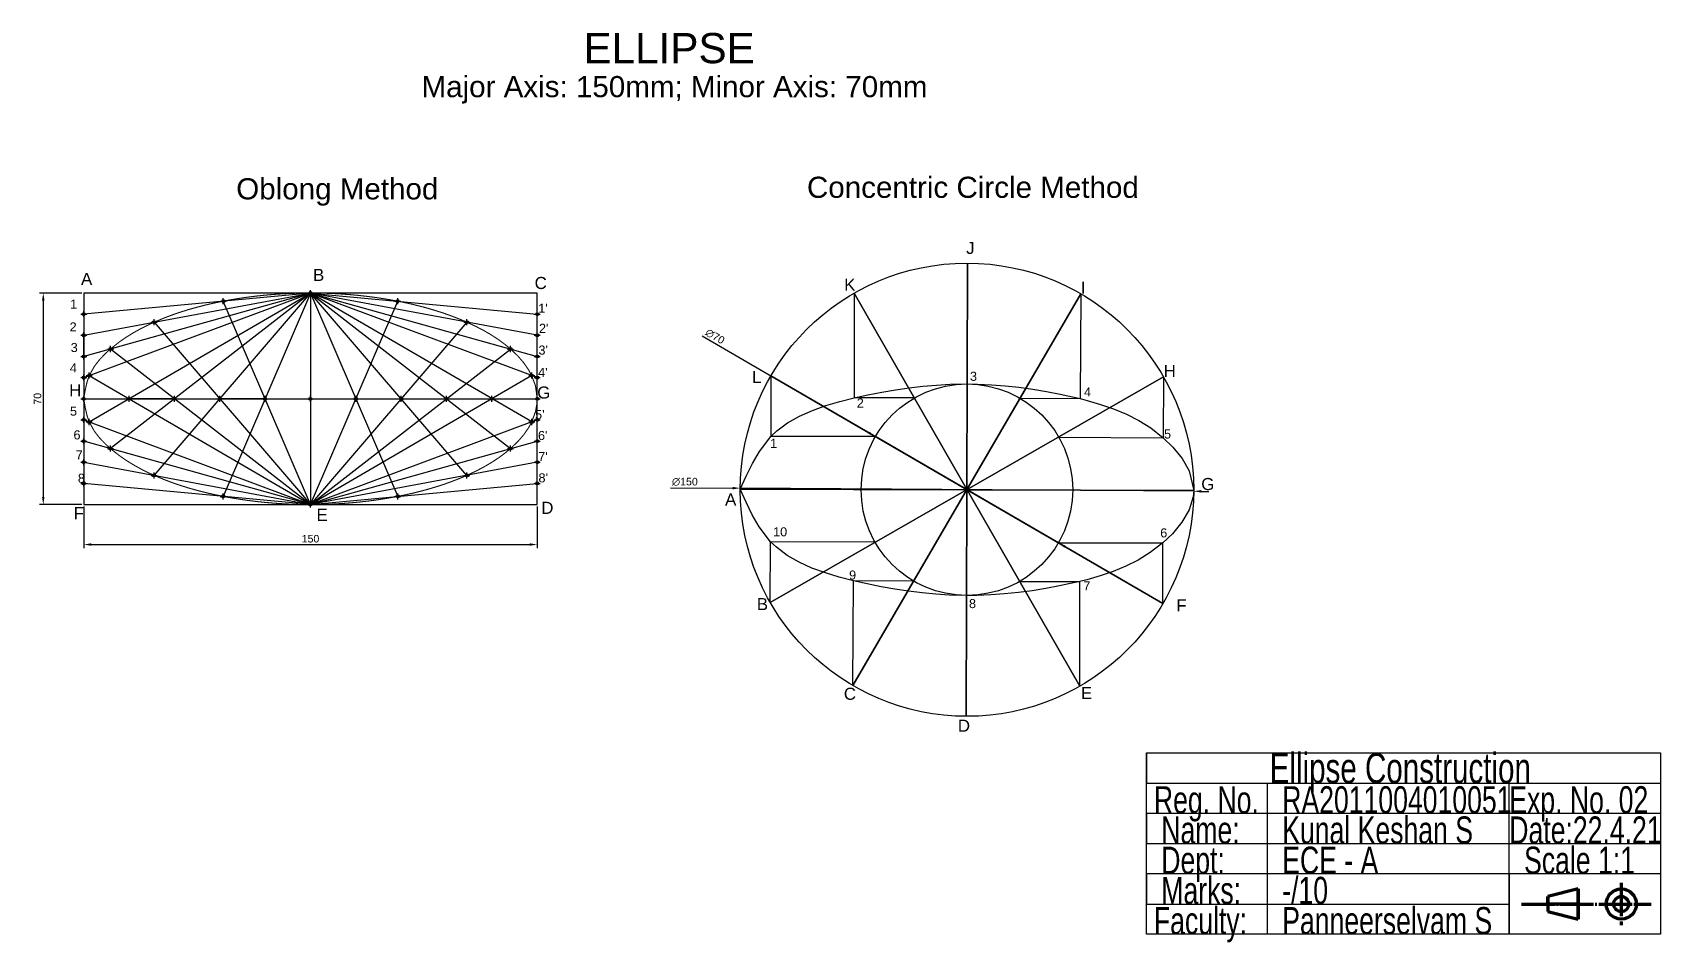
# Model space of a CAD drawing. Header units: millimetres. Extents: x 67 to 606, y 0 to 301.
import ezdxf

# ---------------------------------------------------------------- set-up
doc = ezdxf.new("R2010")
doc.units = ezdxf.units.MM
doc.header["$PDMODE"] = 34
doc.linetypes.add('JIS_08_11', pattern=[12.8, 11, -0.6, 0.6, -0.6])
doc.styles.get("Standard").update_dxf_attribs({"font": 'arial.ttf'})
doc.dimstyles.new('ISO-25', dxfattribs={"dimtxt": 2.5, "dimasz": 2.5, "dimexe": 1.25, "dimexo": 0.625, "dimtad": 1, "dimtxsty": 'Standard', "dimcen": 2.5, "dimadec": 0, "dimazin": 0, "dimtfac": 1, "dimtmove": 0, "dimatfit": 3, "dimfxl": 1, "dimarcsym": 0})

# ---------------------------------------------------------------- blocks, each defined once
blk = doc.blocks.new('*D1')
at = {"color": 0, "lineweight": -2, "transparency": 16777216}
for p, q in [((83.58, 214.95), (69.57, 214.95)), ((70.82, 212.45), (70.82, 147.45)), ((83.58, 144.95), (69.57, 144.95))]:
    blk.add_line(p, q, dxfattribs=at)
at = {"color": 0, "transparency": 16777216}
for points in [[(70.4, 212.45), (71.23, 212.45), (70.82, 214.95)], [(70.4, 147.45), (71.23, 147.45), (70.82, 144.95)]]:
    blk.add_solid(points, dxfattribs=at)
at = {"layer": 'Defpoints', "color": 0, "transparency": 16777216}
for p in [(84.21, 214.95), (70.82, 144.95), (84.21, 144.95)]:
    blk.add_point(p, dxfattribs=at)
at = {"color": 0, "transparency": 16777216, "insert": (68.92, 179.95), "char_height": 2.5, "attachment_point": 5, "rotation": 90}
blk.add_mtext('70', dxfattribs=at)
blk = doc.blocks.new('*D2')
at = {"color": 0, "lineweight": -2, "transparency": 16777216}
for p, q in [((84.21, 144.33), (84.21, 130.47)), ((234.21, 144.33), (234.21, 130.47)), ((86.71, 131.72), (231.71, 131.72))]:
    blk.add_line(p, q, dxfattribs=at)
at = {"color": 0, "transparency": 16777216}
for points in [[(86.71, 132.13), (86.71, 131.3), (84.21, 131.72)], [(231.71, 132.13), (231.71, 131.3), (234.21, 131.72)]]:
    blk.add_solid(points, dxfattribs=at)
at = {"layer": 'Defpoints', "color": 0, "transparency": 16777216}
for p in [(84.21, 144.95), (234.21, 144.95), (234.21, 131.72)]:
    blk.add_point(p, dxfattribs=at)
at = {"color": 0, "transparency": 16777216, "insert": (159.21, 133.62), "char_height": 2.5, "attachment_point": 5}
blk.add_mtext('150', dxfattribs=at)
blk = doc.blocks.new('*U3')
blk.add_line((0.45, 150), (0, 0))
blk = doc.blocks.new('*U4')
at = {"color": 0, "linetype": 'ByBlock', "lineweight": -2, "transparency": 16777216}
blk.add_blockref('*U3', (343.18, 53.09), dxfattribs=at)
for p, rotation in [((343.63, 203.09), 180), ((380.71, 63.03), 30), ((381.1, 192.93), 150), ((306.1, 193.16), 210), ((305.71, 63.25), 329.9999999999999), ((408.25, 90.4), 59.99999999999999), ((408.47, 165.4), 120), ((278.57, 165.79), 240), ((278.34, 90.79), 299.9999999999999), ((418.41, 127.87), 90.00000000000001), ((268.41, 128.32), 269.9999999999999)]:
    blk.add_blockref('*U3', p, dxfattribs=dict(at, rotation=rotation))
blk = doc.blocks.new('*D5')
at = {"color": 0, "lineweight": -2, "transparency": 16777216}
for p, q in [((278.29, 150.53), (298.85, 150.39)), ((451.35, 149.34), (301.35, 150.37)), ((453.85, 149.32), (456.35, 149.31))]:
    blk.add_line(p, q, dxfattribs=at)
at = {"color": 0, "transparency": 16777216}
for points in [[(298.85, 150.8), (298.85, 149.97), (301.35, 150.37)], [(453.85, 149.74), (453.85, 148.91), (451.35, 149.34)]]:
    blk.add_solid(points, dxfattribs=at)
at = {"layer": 'Defpoints', "color": 0, "transparency": 16777216}
for p in [(301.35, 150.37), (451.35, 149.34)]:
    blk.add_point(p, dxfattribs=at)
at = {"color": 0, "transparency": 16777216, "insert": (283.05, 152.47), "char_height": 2.5, "attachment_point": 5, "rotation": 359.6071}
blk.add_mtext('∅150', dxfattribs=at)
blk = doc.blocks.new('*D6')
at = {"color": 0, "lineweight": -2, "transparency": 16777216}
for p, q in [((288.78, 200.77), (343.93, 168.7)), ((406.61, 132.26), (346.09, 167.45)), ((408.77, 131.01), (410.93, 129.75))]:
    blk.add_line(p, q, dxfattribs=at)
at = {"color": 0, "transparency": 16777216}
for points in [[(344.14, 169.06), (343.72, 168.34), (346.09, 167.45)], [(408.98, 131.37), (408.56, 130.65), (406.61, 132.26)]]:
    blk.add_solid(points, dxfattribs=at)
at = {"layer": 'Defpoints', "color": 0, "transparency": 16777216}
for p in [(346.09, 167.45), (406.61, 132.26)]:
    blk.add_point(p, dxfattribs=at)
at = {"color": 0, "transparency": 16777216, "insert": (293.03, 200.58), "char_height": 2.5, "attachment_point": 5, "rotation": 329.8268}
blk.add_mtext('∅70', dxfattribs=at)

msp = doc.modelspace()

# ---------------------------------------------------------------- linework, layer by layer
for p, q in [((376.35, 149.855), (376.576, 224.855)), ((234.208, 214.953), (84.208, 214.953)), ((84.208, 214.953), (84.208, 144.953)), ((84.208, 186.953), (159.208, 214.953)), ((159.208, 214.953), (84.208, 193.953)), ((84.208, 200.953), (159.208, 214.953)), ((159.208, 214.953), (84.208, 207.953)), ((86.037, 172.27), (159.208, 214.953)), ((159.208, 214.953), (93.032, 163.483)), ((107.484, 154.608), (159.208, 214.953)), ((159.208, 214.953), (130.362, 147.645)), ((159.208, 144.953), (130.362, 212.261)), ((159.208, 214.953), (159.208, 144.953)), ((234.208, 186.953), (159.208, 214.953)), ((159.208, 214.953), (234.208, 193.953)), ((234.208, 200.953), (159.208, 214.953)), ((159.208, 214.953), (234.208, 207.953)), ((159.208, 214.953), (188.054, 147.645)), ((210.932, 154.608), (159.208, 214.953)), ((159.208, 214.953), (225.385, 163.483)), ((232.379, 172.27), (159.208, 214.953)), ((159.208, 144.953), (188.054, 212.261)), ((234.208, 144.953), (234.208, 214.953)), ((339.046, 214.92), (339.046, 180.219)), ((414.046, 214.693), (413.836, 179.992)), ((107.484, 205.298), (159.208, 144.953)), ((210.932, 205.298), (159.208, 144.953)), ((84.208, 193.953), (84.208, 200.953)), ((159.208, 144.953), (93.032, 196.424)), ((159.208, 144.953), (225.385, 196.424)), ((86.037, 187.636), (159.208, 144.953)), ((232.379, 187.636), (159.208, 144.953)), ((311.512, 187.551), (311.512, 167.446)), ((441.415, 187.158), (441.293, 167.054)), ((84.208, 179.953), (234.208, 179.953)), ((114.208, 179.953), (99.208, 179.953)), ((144.208, 179.953), (129.208, 179.953)), ((358.941, 180.219), (339.046, 180.219)), ((393.941, 180.113), (413.836, 179.992)), ((84.208, 172.953), (159.208, 144.953)), ((234.208, 172.953), (159.208, 144.953)), ((346.092, 167.446), (311.512, 167.446)), ((406.713, 167.263), (441.293, 167.054)), ((159.208, 144.953), (84.208, 165.953)), ((159.208, 144.953), (234.208, 165.953)), ((84.208, 158.953), (159.208, 144.953)), ((234.208, 158.953), (159.208, 144.953)), ((159.208, 144.953), (84.208, 151.953)), ((159.208, 144.953), (234.208, 151.953)), ((84.208, 144.953), (234.208, 144.953)), ((311.285, 112.551), (311.406, 132.656)), ((345.986, 132.447), (311.406, 132.656)), ((406.608, 132.263), (441.188, 132.263)), ((441.188, 112.159), (441.188, 132.263)), ((338.654, 85.017), (338.863, 119.717)), ((358.758, 119.597), (338.863, 119.717)), ((393.758, 119.491), (413.653, 119.491)), ((413.653, 84.79), (413.653, 119.491)), ((435.75, 62.726), (435.75, 52.726)), ((435.75, 52.726), (605.75, 52.726)), ((475.75, 2.726), (475.75, 52.726)), ((475.75, 52.726), (475.75, 52.726)), ((555.75, 2.726), (555.75, 52.726)), ((555.75, 52.726), (555.75, 52.726)), ((605.75, 52.726), (605.75, 52.726)), ((605.75, 52.726), (605.75, 42.726)), ((605.75, 42.726), (435.75, 42.726)), ((435.75, 42.726), (435.75, 42.726)), ((435.75, 42.726), (435.75, 32.726)), ((435.75, 32.726), (605.75, 32.726)), ((605.75, 32.726), (605.75, 32.726)), ((605.75, 22.726), (435.75, 22.726)), ((435.75, 22.726), (435.75, 22.726)), ((435.75, 22.726), (435.75, 12.726)), ((555.75, 22.726), (555.75, 2.726)), ((435.75, 12.726), (435.75, 12.726)), ((435.75, 12.726), (555.75, 12.726))]:
    msp.add_line(p, q)
at = {"linetype": 'Continuous', "lineweight": 100}
for p, q in [((578.5, 17.726), (568.5, 15.226)), ((578.5, 12.726), (578.5, 17.726)), ((578.5, 17.726), (578.5, 7.726)), ((578.5, 7.726), (578.5, 17.726)), ((568.5, 12.726), (568.5, 15.226)), ((568.5, 15.226), (568.5, 10.226)), ((578.5, 12.726), (568.5, 12.726)), ((568.5, 10.226), (578.5, 7.726))]:
    msp.add_line(p, q, dxfattribs=at)
at = {"linetype": 'JIS_08_11', "lineweight": 100}
for p, q in [((592.8, 19.726), (592.8, 5.726)), ((559.762, 12.726), (602.662, 12.726))]:
    msp.add_line(p, q, dxfattribs=at)
at = {"color": 242, "true_color": 0xcd2027, "const_width": 0.35}
msp.add_lwpolyline([(84.208, 179.953), (84.679, 182.802), (85.318, 185.579), (86.037, 187.636), (87.703, 190.666), (89.462, 192.932), (91.478, 195.023), (93.032, 196.424), (95.928, 198.722), (98.281, 200.35), (100.706, 201.848), (103.195, 203.226), (105.739, 204.496), (107.484, 205.298), (110.96, 206.755), (113.626, 207.757), (116.323, 208.68), (119.049, 209.526), (121.798, 210.299), (124.568, 211.003), (127.354, 211.643), (130.362, 212.261), (132.962, 212.739), (135.778, 213.202), (138.601, 213.608), (141.431, 213.959), (144.266, 214.255), (147.106, 214.498), (149.95, 214.689), (152.796, 214.827), (155.645, 214.914), (159.208, 214.953), (161.346, 214.939), (164.197, 214.877), (167.046, 214.764), (169.892, 214.6), (172.735, 214.384), (175.574, 214.114), (178.407, 213.79), (181.233, 213.412), (184.052, 212.978), (188.054, 212.261), (189.662, 211.939), (192.45, 211.331), (195.224, 210.66), (197.979, 209.921), (200.714, 209.112), (203.426, 208.228), (206.111, 207.266), (208.766, 206.223), (210.932, 205.298), (213.974, 203.874), (216.508, 202.551), (218.976, 201.115), (221.366, 199.553), (223.663, 197.854), (225.385, 196.424), (227.91, 193.999), (229.777, 191.821), (231.395, 189.465), (232.379, 187.636), (233.641, 184.204), (234.208, 179.953), (234.142, 178.524), (233.641, 175.702), (232.379, 172.27), (231.395, 170.441), (229.777, 168.085), (227.91, 165.907), (225.385, 163.483), (223.663, 162.052), (221.366, 160.353), (218.976, 158.791), (216.508, 157.355), (213.974, 156.033), (210.932, 154.608), (208.766, 153.683), (206.111, 152.64), (203.426, 151.678), (200.714, 150.794), (197.979, 149.985), (195.224, 149.247), (192.45, 148.575), (189.662, 147.967), (188.054, 147.645), (184.052, 146.929), (181.233, 146.494), (178.407, 146.116), (175.574, 145.792), (172.735, 145.523), (169.892, 145.306), (167.046, 145.142), (164.197, 145.029), (161.346, 144.967), (159.208, 144.953), (155.645, 144.992), (152.796, 145.079), (149.95, 145.218), (147.106, 145.408), (144.266, 145.651), (141.431, 145.947), (138.601, 146.298), (135.778, 146.705), (132.962, 147.167), (130.362, 147.645), (127.354, 148.264), (124.568, 148.903), (121.798, 149.607), (119.049, 150.381), (116.323, 151.227), (113.626, 152.149), (110.96, 153.151), (107.484, 154.608), (105.739, 155.41), (103.195, 156.68), (100.706, 158.058), (98.281, 159.556), (95.928, 161.185), (93.032, 163.483), (91.478, 164.883), (89.462, 166.974), (87.703, 169.24), (86.037, 172.27), (85.318, 174.327), (84.679, 177.105)], close=True, dxfattribs=at)
at = {"color": 242, "true_color": 0xcd2027}
msp.add_lwpolyline([(301.35, 150.082), (303.307, 154.393), (305.38, 158.586), (307.688, 162.545), (311.512, 167.446), (313.465, 169.295), (317.044, 171.961), (321.003, 174.207), (325.257, 176.094), (329.723, 177.681), (334.317, 179.029), (339.046, 180.219), (343.567, 181.235), (348.145, 182.151), (352.697, 182.94), (357.23, 183.599), (361.751, 184.124), (366.268, 184.511), (370.789, 184.755), (376.456, 184.855), (379.869, 184.802), (384.432, 184.603), (389.002, 184.259), (393.571, 183.776), (398.132, 183.156), (402.678, 182.404), (407.2, 181.523), (413.836, 179.992), (416.146, 179.391), (420.544, 178.114), (424.866, 176.627), (429.085, 174.872), (433.18, 172.788), (437.126, 170.316), (441.293, 167.054), (444.446, 163.99), (447.534, 160.176), (449.875, 156.072), (451.349, 149.628), (451.165, 147.463), (449.836, 143.194), (447.471, 139.103), (444.359, 135.308), (441.188, 132.263), (437.001, 129.027), (433.04, 126.579), (428.933, 124.52), (424.703, 122.79), (420.373, 121.329), (415.966, 120.078), (413.653, 119.491), (407.008, 118.001), (402.481, 117.148), (397.93, 116.423), (393.365, 115.831), (388.793, 115.375), (384.221, 115.059), (379.657, 114.887), (376.244, 114.855), (370.578, 114.989), (366.059, 115.261), (361.544, 115.675), (357.026, 116.227), (352.498, 116.913), (347.951, 117.73), (343.378, 118.674), (338.863, 119.717), (334.141, 120.936), (329.556, 122.311), (325.1, 123.925), (320.857, 125.837), (316.912, 128.108), (313.348, 130.795), (311.406, 132.656), (307.612, 137.58), (305.329, 141.553), (303.281, 145.759)], close=True, dxfattribs=at)
msp.add_lwpolyline([(435.75, 62.726), (605.75, 62.726), (605.75, 2.726), (435.75, 2.726)], close=True)
for radius in [75, 35]:
    msp.add_circle((376.35, 149.855), radius)
at = {"linetype": 'Continuous', "lineweight": 100}
for radius in [5, 2.5]:
    msp.add_circle((592.8, 12.726), radius, dxfattribs=at)
for p in [(159.208, 214.953), (130.362, 212.261), (188.054, 212.261), (84.208, 207.953), (107.484, 205.298), (210.932, 205.298), (234.208, 207.953), (84.208, 200.953), (234.208, 200.953), (84.208, 193.953), (93.032, 196.424), (225.385, 196.424), (234.208, 193.953), (86.037, 187.636), (232.379, 187.636), (84.208, 186.953), (234.208, 186.953), (84.208, 179.953), (99.208, 179.953), (114.208, 179.953), (129.208, 179.953), (144.208, 179.953), (159.208, 179.953), (174.208, 179.953), (189.208, 179.953), (204.208, 179.953), (219.208, 179.953), (234.208, 179.953), (84.208, 172.953), (86.037, 172.27), (232.379, 172.27), (234.208, 172.953), (84.208, 165.953), (234.208, 165.953), (93.032, 163.483), (225.385, 163.483), (84.208, 158.953), (234.208, 158.953), (84.208, 151.953), (107.484, 154.608), (210.932, 154.608), (234.208, 151.953), (130.362, 147.645), (159.208, 144.953), (188.054, 147.645)]:
    msp.add_point(p)

# ---------------------------------------------------------------- block references
msp.add_blockref('*U4', (32.942, 21.763))

# ---------------------------------------------------------------- texts
for s, height, p in [('ELLIPSE', 10, (249.496, 291.019)), ('Major Axis: 150mm; Minor Axis: 70mm', 7, (195.939, 279.772)), ('Oblong Method', 7, (134.644, 245.945)), ('Concentric Circle Method', 7, (323.429, 246.45)), ('J', 4, (376.093, 227.875)), ('A', 4, (83.3, 217.619)), ('B', 4, (160.037, 218.945)), ('C', 4, (233.35, 216.277)), ('K', 4, (335.739, 215.706)), ('I', 4, (414.054, 214.693)), ('1', 3, (79.713, 209.812)), ("1'", 3, (234.533, 208.42)), ('2', 3, (79.536, 202.239)), ("2'", 3, (234.793, 201.775)), ('3', 3, (79.889, 195.429)), ("3'", 3, (234.605, 194.571)), ('4', 3, (79.595, 188.655)), ("4'", 3, (234.503, 187.192)), ('L', 4, (305.27, 185.134)), ('3', 3, (377.355, 185.899)), ('H', 4, (441.423, 187.158)), ('H', 4, (79.376, 180.754)), ('G', 4, (234.208, 180.021)), ('4', 3, (415.076, 180.71)), ('2', 3, (339.909, 177.051)), ('5', 3, (79.654, 174.372)), ("5'", 3, (233.505, 173.225)), ('6', 3, (80.817, 166.516)), ("6'", 3, (234.459, 166.304)), ('5', 3, (441.553, 166.802)), ('7', 3, (81.562, 159.885)), ("7'", 3, (234.531, 159.326)), ('1', 3, (311.234, 163.705)), ('8', 3, (82.268, 152.151)), ("8'", 3, (234.623, 152.295)), ('G', 4, (453.859, 149.74)), ('D', 4, (235.539, 141.862)), ('A', 4, (296.339, 144.627)), ('F', 4, (80.863, 140.096)), ('E', 4, (161.19, 139.534)), ('10', 3, (312.23, 134.423)), ('6', 3, (440.282, 134.074)), ('9', 3, (337.368, 120.103)), ('7', 3, (414.847, 116.534)), ('B', 4, (306.843, 109.999)), ('8', 3, (377.024, 110.676)), ('F', 4, (445.628, 109.582)), ('C', 4, (335.632, 80.321)), ('E', 4, (414.043, 80.551)), ('D', 4, (373.343, 69.751))]:
    msp.add_text(s, height=height).set_placement(p)
at = {"width": 0.7}
for s, height, p in [('               Ellipse Construction', 10, (435.75, 52.726)), (' Reg. No.', 9, (435.75, 42.726)), ('  RA2011004010051', 9, (475.75, 42.726)), ('  Kunal Keshan S', 9, (475.75, 32.726)), ('  Dept:', 9, (435.75, 22.726)), ('  ECE - A', 9, (475.75, 22.726)), ('  Scale 1:1', 9, (555.75, 22.726)), ('  Marks:', 9, (435.75, 12.726)), ('  -/10', 9, (475.75, 12.726)), (' Faculty:', 9, (435.75, 2.726))]:
    msp.add_text(s, height=height, dxfattribs=at).set_placement(p)
at = {"linetype": 'Continuous', "lineweight": 100, "width": 0.7}
for s, p in [('Exp. No. 02', (555.75, 42.726)), ('  Name:', (435.75, 32.726)), ('Date:22.4.21', (555.75, 32.726)), ('  Panneerselvam S', (475.75, 2.726))]:
    msp.add_text(s, height=9, dxfattribs=at).set_placement(p)

# ---------------------------------------------------------------- dimensions: what is measured, and where the dimension line sits
dim = msp.add_linear_dim(base=(70.817, 144.953), p1=(84.208, 214.953), p2=(84.208, 144.953), angle=90, dimstyle='ISO-25')
dim.commit()
dim.dimension.update_dxf_attribs({"geometry": '*D1', "text_midpoint": (68.915, 179.953)})
for p1, p2, picture, middle in [((406.608, 132.263), (346.092, 167.446), '*D6', (292.039, 198.872)), ((451.348, 149.341), (301.352, 150.369), '*D5', (283.033, 150.495))]:
    dim = msp.add_diameter_dim_2p(p1=p1, p2=p2, dimstyle='ISO-25')
    dim.commit()
    dim.dimension.update_dxf_attribs({"geometry": picture, "text_midpoint": middle, "dimtype": 163})
dim = msp.add_linear_dim(base=(234.208, 131.717), p1=(84.208, 144.953), p2=(234.208, 144.953), dimstyle='ISO-25')
dim.commit()
dim.dimension.update_dxf_attribs({"geometry": '*D2', "text_midpoint": (159.208, 133.619)})

doc.saveas('drawing.dxf')
